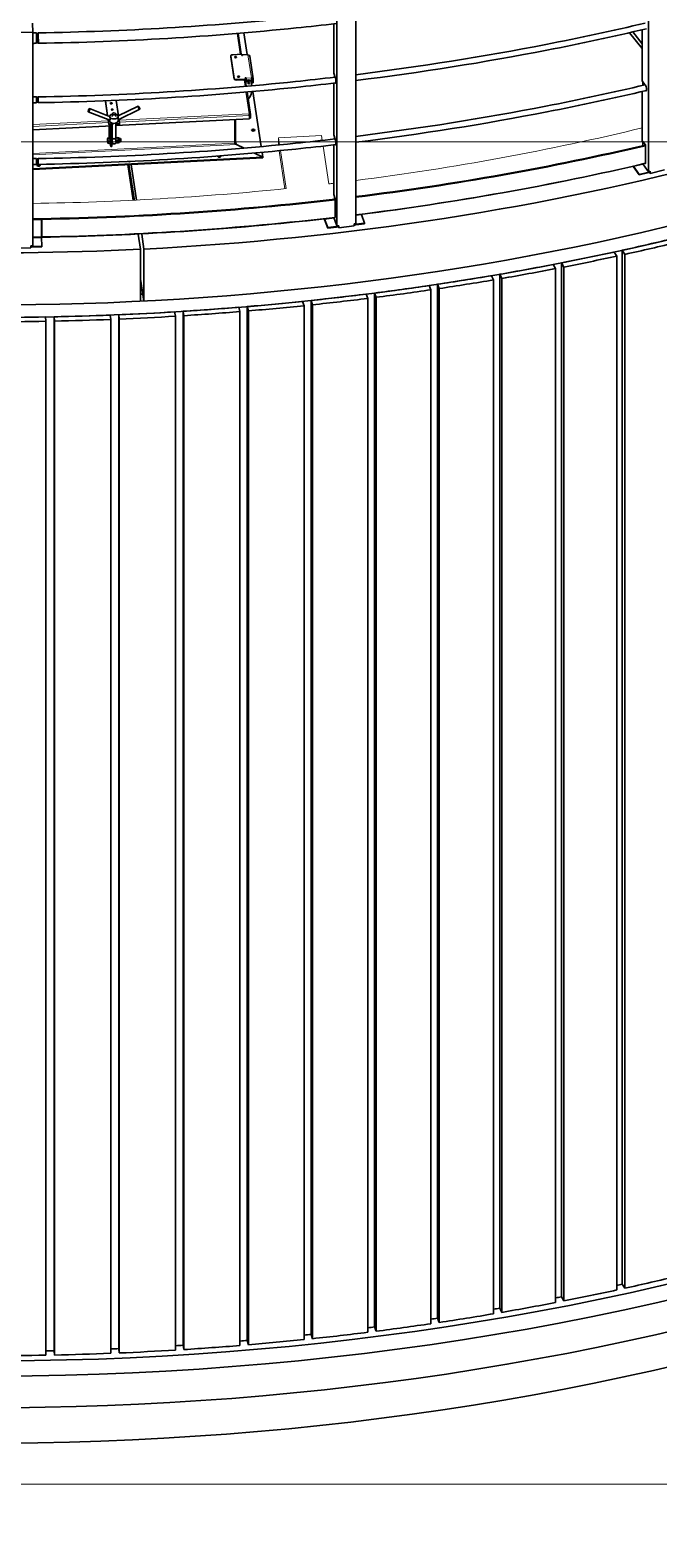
# Model space of a CAD drawing. Header units: millimetres. Extents: x 0 to 42050, y 0 to 29700.
# Drawn here: x 26612 to 27777, y 8399 to 11149 of the extents above; entities that cross this region are included whole.
import ezdxf

# ---------------------------------------------------------------- set-up
doc = ezdxf.new("R2010")
doc.units = ezdxf.units.MM
doc.header["$LTSCALE"] = 50
for name, color, linetype, lineweight in [('Detail Boundary', 7, 'Continuous', 18), ('Visible', 7, 'Continuous', 35), ('Visible Narrow', 7, 'Continuous', 18)]:
    doc.layers.add(name, color=color, linetype=linetype, lineweight=lineweight)
doc.layers.add('P_Cable Ducts (CD)', color=30, linetype='Continuous', lineweight=18, true_color=0xff7f00)

# ---------------------------------------------------------------- blocks, each defined once
blk = doc.blocks.new('2dDetail0')
at = {"layer": 'Detail Boundary', "flags": 128}
blk.add_lwpolyline([(487.387, 169.093), (587.479, 169.093), (587.479, 218.834), (487.387, 218.834), (487.387, 169.093)], dxfattribs=at)

msp = doc.modelspace()

# ---------------------------------------------------------------- linework, layer by layer
at = {"layer": 'P_Cable Ducts (CD)'}
for p, q in [((27073.22, 10948.98), (27152.92, 10953.01)), ((27073.22, 10948.98), (27075.21, 10935.84)), ((27073.22, 10935.65), (27073.22, 10948.98)), ((27152.92, 10953.01), (27154.26, 10944.15)), ((27074.24, 10924.94), (27084.9, 10854.6)), ((27076.83, 10925.19), (27087.48, 10854.87)), ((27155.87, 10933.51), (27166.46, 10863.62))]:
    msp.add_line(p, q, dxfattribs=at)
for centre, major_axis, start_param, end_param in [((26536.67, 12634.94), (3132, 0), 4.9312777, 5.1092957), ((26536.67, 12617.63), (3212, 0), 4.9289558, 5.0937953), ((26536.67, 12634.94), (3132, 0), 4.738439, 4.8891747), ((26536.67, 12634.94), (3132, 0), 4.9148526, 4.9178202), ((26536.67, 12617.63), (3212, 0), 4.7428317, 4.9072817), ((26536.67, 12634.94), (3212, 0), 4.7428073, 4.7429516)]:
    msp.add_ellipse(centre, major_axis=major_axis, ratio=0.5773503, start_param=start_param, end_param=end_param, dxfattribs=at)
at = {"layer": 'Visible'}
for p, q in [((27758.55, 10886.16), (27758.55, 11281.67)), ((27181.53, 10785.62), (27181.53, 11181.13)), ((27216.77, 10789.87), (27216.77, 11185.38)), ((26618.25, 11144.36), (26582.26, 11143.95)), ((26617.68, 11161.21), (26618.25, 11144.36)), ((26618.25, 10748.85), (26618.25, 11144.36)), ((26624.86, 11141.85), (26625.14, 11141.85)), ((26625.14, 11141.85), (26625.53, 11142.09)), ((26627.94, 11141.9), (26627.54, 11142.12)), ((26627.94, 11141.9), (26627.98, 11141.9)), ((27004.41, 11103.72), (26998.55, 11142.42)), ((27009.23, 11143.32), (27015.33, 11103)), ((27175.56, 11068.96), (27175.56, 11160.07)), ((27747.4, 11054.26), (27747.4, 11149.08)), ((26625.12, 11125.45), (26625.4, 11125.46)), ((26625.4, 11125.46), (26625.8, 11125.23)), ((26628.21, 11125.5), (26627.81, 11125.27)), ((26628.2, 11125.5), (26628.24, 11125.5)), ((26984.9, 11099.31), (26984.9, 11100.61)), ((26991.19, 11059), (26984.91, 11100.41)), ((26991.19, 11057.7), (26984.91, 11099.11)), ((26988.55, 11102.91), (27004.89, 11103.74)), ((27005.23, 11101.44), (27004.89, 11103.74)), ((27006.83, 11101.52), (27005.23, 11101.44)), ((27016.56, 11103.07), (27006.6, 11102.56)), ((27006.76, 11101.98), (27006.83, 11101.52)), ((27026.3, 11058.02), (27019.88, 11100.35)), ((27011.86, 11057.73), (26995.52, 11056.9)), ((27011.51, 11060.03), (27013.1, 11060.11)), ((27011.86, 11057.73), (27011.51, 11060.03)), ((27013.1, 11058.8), (27011.71, 11058.73)), ((27011.86, 11056.42), (27011.86, 11057.73)), ((27013.1, 11060.11), (27013.17, 11059.65)), ((27013.1, 11058.8), (27013.1, 11060.11)), ((27013.17, 11058.34), (27013.1, 11058.8)), ((27023.51, 11058.83), (27024.73, 11050.76)), ((27024.73, 11050.76), (27024.73, 11057.62)), ((27026.32, 11050.84), (27026.32, 11057.7)), ((27175.56, 11068.96), (27178.55, 11060.71)), ((27177.11, 11064.67), (27177.11, 11061.09)), ((27011.86, 11056.42), (26995.52, 11055.6)), ((27013.39, 11044.47), (27011.58, 11056.41)), ((27012.65, 11051.56), (27012.65, 11049.32)), ((27012.86, 11050.18), (27012.86, 11047.94)), ((27013.31, 11053.67), (27013.31, 11056.12)), ((27013.45, 11055.2), (27013.45, 11053.87)), ((27021.34, 10992.01), (27015.01, 11033.81)), ((27022.98, 11052.6), (27023.19, 11051.22)), ((27023.22, 11045.32), (27023.22, 11050.71)), ((27023.22, 11048.83), (27023.41, 11048.84)), ((27023.22, 11032.91), (27023.22, 11034.52)), ((27023.41, 11048.84), (27023.41, 11055.7)), ((27023.41, 11049.69), (27024.06, 11045.4)), ((27024.73, 11050.76), (27026.32, 11050.84)), ((27025.68, 11034.74), (27041.15, 10932.62)), ((27175.56, 10954.65), (27175.56, 11050.07)), ((27747.4, 11054.26), (27752.97, 11046.47)), ((27747.4, 10943.55), (27747.4, 11034.78)), ((27748.48, 11052.75), (27748.48, 11046.08)), ((26624.88, 11023.54), (26625.21, 11023.54)), ((26625.01, 11015.14), (26625.34, 11015.15)), ((26625.2, 11023.54), (26625.9, 11023.9)), ((26625.34, 11015.15), (26626.05, 11014.82)), ((26628.01, 11023.59), (26627.3, 11023.92)), ((26628.14, 11015.19), (26627.44, 11014.84)), ((26628, 11023.59), (26628.03, 11023.59)), ((26628.14, 11015.19), (26628.16, 11015.19)), ((26760.41, 10988.53), (26723.29, 11003.16)), ((26752.53, 11017.43), (26752.53, 11016.31)), ((26756.5, 10990.07), (26752.53, 11016.31)), ((26756.77, 10989.97), (26752.6, 11017.43)), ((26772.56, 11018.24), (26776.88, 10989.7)), ((26776.26, 10989.39), (26813.29, 11007.72)), ((26760.75, 10981.52), (26720.94, 10997.2)), ((26759.01, 10973.52), (26757.61, 10982.76)), ((26759.01, 10975.16), (26757.87, 10982.65)), ((26760.41, 10988.49), (26760.41, 10988.37)), ((26760.41, 10981.65), (26760.41, 10980.32)), ((26765.21, 10988.49), (26765.21, 10993.06)), ((26765.3, 10976.07), (26765.56, 10974.33)), ((26771.61, 10988.49), (26771.61, 10993.06)), ((27019.53, 10984.08), (26771.61, 10971.56)), ((26771.61, 10948.59), (26771.61, 10976.09)), ((26772.73, 10973.06), (26772.25, 10976.27)), ((26772.73, 10974.69), (26772.48, 10976.34)), ((26777.12, 10974.91), (26772.73, 10974.69)), ((26776.34, 10982.29), (26816.13, 11001.99)), ((26776.41, 10988.49), (26776.41, 10988.37)), ((26776.41, 10982.33), (26776.41, 10980.32)), ((26777.89, 10983.06), (26778.93, 10976.16)), ((26778.94, 10976.06), (26778.94, 10974.43)), ((26992.24, 10982.7), (26992.24, 10938.75)), ((26993.69, 10939.75), (26993.69, 10982.78)), ((27019.08, 10992.63), (27019.33, 10990.97)), ((27019.17, 10990.96), (27019.42, 10990.98)), ((27019.18, 10990.27), (27019.53, 10990.29)), ((27019.42, 10990.98), (27019.53, 10990.29)), ((27019.53, 10990.29), (27019.53, 10984.08)), ((27019.53, 10989.7), (27020.19, 10985.3)), ((27020.16, 10991.71), (27021.36, 10991.77)), ((27020.16, 10991.71), (27020.19, 10991.51)), ((27020.19, 10991.51), (27021.39, 10991.57)), ((27020.19, 10991.51), (27020.19, 10985.3)), ((27020.19, 10985.3), (27021.39, 10985.36)), ((27021.39, 10991.57), (27021.36, 10991.77)), ((27021.39, 10985.36), (27021.39, 10991.57)), ((26765.21, 10971.24), (26618.25, 10963.81)), ((26756.76, 10948.03), (26756.86, 10948.34)), ((26760.42, 10948.67), (26756.93, 10948.5)), ((26760.83, 10947.83), (26757.35, 10947.66)), ((26759.73, 10970.96), (26759.73, 10948.64)), ((26760.42, 10948.67), (26760.83, 10947.83)), ((26760.81, 10948.32), (26760.6, 10948.31)), ((26761.93, 10949.75), (26760.74, 10949.69)), ((26760.83, 10947.83), (26761.22, 10942.84)), ((26765.56, 10974.33), (26761.18, 10974.11)), ((26765.56, 10972.69), (26761.18, 10972.47)), ((26762.9, 10946.11), (26761.26, 10971.04)), ((26762.86, 10971.12), (26764.49, 10946.2)), ((26765.21, 10948.59), (26765.21, 10972.68)), ((26765.56, 10974.33), (26765.56, 10972.69)), ((26771.73, 10949.1), (26775.32, 10949.29)), ((26772.06, 10948.62), (26775.73, 10948.81)), ((26772.73, 10974.69), (26772.73, 10973.06)), ((26777.12, 10973.28), (26772.73, 10973.06)), ((26777.23, 10949.15), (26775.76, 10949.08)), ((26775.82, 10948.99), (26775.81, 10949.01)), ((26780.41, 10947.88), (26778.18, 10947.77)), ((26780.84, 10947.49), (26780.42, 10947.87)), ((27175.56, 10954.65), (27178.55, 10946.4)), ((27177.11, 10950.36), (27177.11, 10946.78)), ((26757.22, 10938.96), (26757.22, 10938.95)), ((26757.71, 10938.52), (26761.19, 10938.69)), ((26757.74, 10942.66), (26761.22, 10942.84)), ((26761.22, 10942.84), (26761.19, 10938.69)), ((26761.28, 10939.07), (26761.19, 10939.07)), ((26762.54, 10937.76), (26761.34, 10937.7)), ((26761.6, 10937.72), (26762.39, 10933.7)), ((26764.4, 10932.65), (26762.8, 10932.57)), ((26764.87, 10947.09), (26764.44, 10947.07)), ((26765.19, 10940.7), (26764.76, 10940.68)), ((26772.46, 10943.77), (26776.13, 10943.96)), ((26772.46, 10939.4), (26776.13, 10939.59)), ((26776.28, 10939.92), (26776.22, 10939.71)), ((26777.7, 10939.9), (26776.25, 10939.82)), ((26780.73, 10941.49), (26778.5, 10941.37)), ((26781.12, 10941.91), (26780.74, 10941.49)), ((26995.57, 10936.69), (27009.7, 10929.84)), ((27009.7, 10929.84), (26995.57, 10936.69)), ((27028.59, 10920.69), (27044.1, 10913.17)), ((27044.1, 10913.17), (27028.59, 10920.69)), ((27042.77, 10921.97), (27044.1, 10913.17)), ((27175.56, 10843.93), (27175.56, 10935.76)), ((27747.4, 10943.55), (27753.05, 10935.65)), ((27748.48, 10942.03), (27748.48, 10934.47)), ((27753.05, 10935.65), (27753.05, 10901.36)), ((27044.1, 10913.17), (26618.25, 10891.66)), ((27044.1, 10911.87), (26618.25, 10890.36)), ((26625.21, 10909.24), (26624.88, 10909.23)), ((26625.34, 10900.84), (26625.01, 10900.83)), ((26625.2, 10909.24), (26625.9, 10909.59)), ((26625.34, 10900.84), (26626.05, 10900.51)), ((26628.01, 10909.28), (26627.3, 10909.61)), ((26628.14, 10900.88), (26627.44, 10900.53)), ((26628.03, 10909.28), (26628, 10909.28)), ((26628.16, 10900.88), (26628.14, 10900.88)), ((27044.1, 10911.87), (27044.1, 10913.17)), ((27044.1, 10911.87), (27044.1, 10913.17)), ((27731.11, 10896.17), (27748.43, 10900.3)), ((27731.11, 10896.17), (27741.8, 10881.22)), ((27731.11, 10895.19), (27731.11, 10896.17)), ((27731.11, 10895.19), (27741.8, 10880.25)), ((27757.17, 10888.08), (27748.27, 10900.52)), ((27753.05, 10901.36), (27752.88, 10901.6)), ((27741.8, 10881.22), (27756.95, 10884.84)), ((27741.8, 10880.25), (27756.95, 10883.86)), ((27741.8, 10881.22), (27741.8, 10880.25)), ((27756.95, 10884.84), (27759.17, 10885.37)), ((27756.95, 10883.86), (27760.28, 10884.65)), ((27757.17, 10888.08), (27758.55, 10886.16)), ((27761.87, 10886.95), (27758.55, 10886.16)), ((27758.6, 10886.17), (27759.17, 10885.37)), ((27759.17, 10886.31), (27759.17, 10885.37)), ((27760.28, 10886.57), (27760.28, 10884.65)), ((27761.42, 10886.84), (27761.42, 10883.67)), ((27761.87, 10883.03), (27761.42, 10883.67)), ((27761.87, 10883.03), (27788.49, 10889.38)), ((27761.87, 10886.95), (27761.87, 10883.03)), ((27175.56, 10843.93), (27178.59, 10835.57)), ((27177.11, 10839.64), (27177.11, 10835.2)), ((26805.99, 10834.52), (26805.99, 10833.38)), ((27178.59, 10835.57), (27178.59, 10801.27)), ((26634.36, 10797.85), (26634.3, 10799.01)), ((26634.36, 10765.19), (26634.36, 10797.85)), ((26634.82, 10766.36), (26634.82, 10799.01)), ((26634.82, 10799.01), (26634.88, 10797.86)), ((26634.88, 10797.86), (26634.88, 10765.2)), ((27158.71, 10798.34), (27176.17, 10800.44)), ((27158.71, 10798.34), (27164.43, 10782.51)), ((27158.71, 10797.36), (27158.71, 10798.34)), ((27158.71, 10797.36), (27164.43, 10781.53)), ((27164.43, 10782.51), (27180.48, 10784.45)), ((27164.43, 10781.53), (27180.48, 10783.47)), ((27164.43, 10782.51), (27164.43, 10781.53)), ((27180.79, 10787.66), (27175.89, 10801.22)), ((27178.59, 10801.27), (27178.49, 10801.53)), ((27180.48, 10784.45), (27182.83, 10784.73)), ((27180.48, 10783.47), (27184.01, 10783.89)), ((27180.79, 10787.66), (27181.53, 10785.62)), ((27185.05, 10786.05), (27181.53, 10785.62)), ((27182.47, 10785.74), (27182.83, 10784.73)), ((27182.83, 10785.78), (27182.83, 10784.73)), ((27184.01, 10785.92), (27184.01, 10783.89)), ((27184.81, 10786.02), (27184.81, 10782.81)), ((27185.05, 10782.13), (27184.81, 10782.81)), ((27185.05, 10786.05), (27185.05, 10782.13)), ((27185.05, 10782.13), (27213.24, 10785.52)), ((27216.77, 10789.87), (27213.24, 10789.44)), ((27213.24, 10785.52), (27213.24, 10789.44)), ((27213.24, 10787.41), (27216.51, 10787.8)), ((27214.16, 10789.55), (27214.16, 10788.5)), ((27214.16, 10788.5), (27216.51, 10788.78)), ((27232.56, 10790.72), (27216.51, 10788.78)), ((27216.51, 10787.8), (27232.56, 10789.74)), ((27226.84, 10806.54), (27216.77, 10805.33)), ((27226.84, 10806.54), (27232.56, 10790.72)), ((27232.56, 10790.72), (27232.56, 10789.74)), ((26634.44, 10764.11), (26618.25, 10763.92)), ((26634.44, 10764.11), (26634.98, 10747.94)), ((26634.88, 10765.2), (26634.82, 10766.36)), ((26585.86, 10744.56), (26614.65, 10744.89)), ((26618.25, 10748.85), (26614.65, 10748.8)), ((26614.65, 10744.89), (26614.65, 10748.8)), ((26614.92, 10748.81), (26614.99, 10746.74)), ((26614.99, 10748.81), (26614.99, 10746.74)), ((26614.99, 10746.74), (26618.59, 10746.78)), ((26616.19, 10748.82), (26616.19, 10747.73)), ((26616.19, 10747.73), (26618.59, 10747.76)), ((26634.98, 10747.94), (26618.59, 10747.76)), ((26618.59, 10746.78), (26634.98, 10746.96)), ((26634.98, 10747.94), (26634.98, 10746.96))]:
    msp.add_line(p, q, dxfattribs=at)
at = {"layer": 'Visible', "color": 9, "true_color": 0xc0c0c0}
for p, q in [((27747.4, 11114.22), (27723.66, 11143.61)), ((27729.62, 11144.97), (27747.4, 11122.96)), ((26803.85, 10833.27), (26793.86, 10899.23)), ((26796.05, 10904.6), (26796.05, 10904.97)), ((26805.9, 10836), (26796.3, 10899.35)), ((26800.23, 10899.55), (26810.23, 10833.59)), ((26806.05, 10833.38), (26805.9, 10836)), ((26817.61, 10742.47), (26813.43, 10770.08)), ((26819.8, 10770.4), (26823.99, 10742.8)), ((26817.61, 10646.13), (26817.61, 10742.47)), ((26823.99, 10742.8), (26823.99, 10646.45)), ((27700.09, 10729.73), (27695.14, 10737.29)), ((27700.09, 8814.23), (27700.09, 10729.73)), ((27710.11, 10740.55), (27715.06, 10732.99)), ((27710.11, 8825.05), (27710.11, 10740.55)), ((27715.06, 10732.99), (27715.06, 8817.49)), ((27586.65, 10706.52), (27582.18, 10714.18)), ((27586.65, 8791.02), (27586.65, 10706.52)), ((27597.34, 8801.63), (27597.34, 10717.13)), ((27597.34, 10717.13), (27601.81, 10709.47)), ((27601.81, 10709.47), (27601.81, 8793.97)), ((26823.74, 10646.44), (26817.61, 10686.89)), ((27355.76, 10667.31), (27352.26, 10675.14)), ((27367.76, 8761.94), (27367.76, 10677.44)), ((27367.76, 10677.44), (27371.25, 10669.61)), ((27471.82, 10685.7), (27467.84, 10693.45)), ((27471.82, 8770.2), (27471.82, 10685.7)), ((27483.17, 10696.08), (27487.16, 10688.33)), ((27483.17, 8780.58), (27483.17, 10696.08)), ((27487.16, 10688.33), (27487.16, 8772.83)), ((26817.61, 10659.1), (26821.78, 10659.39)), ((27120.55, 10637.88), (27118.05, 10645.83)), ((27133.79, 8731.98), (27133.79, 10647.48)), ((27133.79, 10647.48), (27136.29, 10639.53)), ((27238.62, 10651.36), (27235.62, 10659.26)), ((27238.62, 8735.86), (27238.62, 10651.36)), ((27251.25, 10661.23), (27254.25, 10653.34)), ((27251.25, 8745.73), (27251.25, 10661.23)), ((27254.25, 10653.34), (27254.25, 8737.84)), ((27355.76, 8751.81), (27355.76, 10667.31)), ((27371.25, 10669.61), (27371.25, 8754.11)), ((26657.66, 8701.81), (26657.66, 10617.31)), ((26657.66, 10617.31), (26658.14, 10609.23)), ((26762.35, 10612.39), (26761.37, 10620.45)), ((26777.33, 10621.1), (26778.31, 10613.04)), ((26777.33, 8705.6), (26777.33, 10621.1)), ((26882.26, 10618.38), (26880.77, 10626.42)), ((26882.26, 8702.88), (26882.26, 10618.38)), ((26896.68, 8711.9), (26896.68, 10627.4)), ((26896.68, 10627.4), (26898.17, 10619.37)), ((26898.17, 10619.37), (26898.17, 8703.86)), ((27001.71, 10626.88), (26999.71, 10634.88)), ((27001.71, 8711.38), (27001.71, 10626.88)), ((27015.55, 10636.2), (27017.55, 10628.2)), ((27015.55, 8720.7), (27015.55, 10636.2)), ((27017.55, 10628.2), (27017.55, 8712.7)), ((27120.55, 8722.38), (27120.55, 10637.88)), ((27136.29, 10639.53), (27136.29, 8724.03)), ((26642.15, 10608.92), (26641.67, 10617)), ((26642.15, 8693.42), (26642.15, 10608.92)), ((26658.14, 10609.23), (26658.14, 8693.73)), ((26762.35, 8696.89), (26762.35, 10612.39)), ((26778.31, 10613.04), (26778.31, 8697.54)), ((27715.06, 8817.49), (27710.11, 8825.05)), ((27487.16, 8772.83), (27483.17, 8780.58)), ((27601.81, 8793.97), (27597.34, 8801.63)), ((27371.25, 8754.11), (27367.76, 8761.94)), ((27017.55, 8712.7), (27015.55, 8720.7)), ((27136.29, 8724.03), (27133.79, 8731.98)), ((27254.25, 8737.84), (27251.25, 8745.73)), ((26658.14, 8693.73), (26657.66, 8701.81)), ((26778.31, 8697.54), (26777.33, 8705.6)), ((26898.17, 8703.86), (26896.68, 8711.9))]:
    msp.add_line(p, q, dxfattribs=at)
at = {"layer": 'Visible'}
for start, end in [(120, 125.07296), (240.71033, 305.07296)]:
    msp.add_arc((26768.41, 10944.07), 6.4, start, end, dxfattribs=at)
at = {"layer": 'Visible', "color": 9, "true_color": 0xc0c0c0}
for centre, major_axis, start_param, end_param in [((26536.67, 12521.29), (-3300, 0), 6.0962024, 9.6168762), ((26536.67, 12521.29), (3260, 0), 4.532673, 6.2831853), ((26536.67, 10599.25), (-3368, 0), 6.1038739, 8.4936382), ((26536.67, 12617.63), (3260, 0), 4.800637, 5.1477397), ((26536.67, 10605.79), (-3330.76, 0), 6.1828271, 8.4923155), ((26536.67, 12617.63), (3260, 0), 4.5326779, 4.7986738), ((26536.67, 12521.29), (3300, 0), 5.0759321, 5.1074026), ((26536.67, 12521.29), (-3314, 0), 1.9343292, 1.9658202), ((26536.67, 12521.29), (3300, 0), 5.0396132, 5.0710837), ((26536.67, 12521.29), (-3314, 0), 1.8980103, 1.9295012), ((26536.67, 12521.29), (3300, 0), 5.0032942, 5.0347647), ((26536.67, 12521.29), (-3314, 0), 1.8616913, 1.8931823), ((26536.67, 12521.29), (3300, 0), 4.9306562, 4.9621267), ((26536.67, 12521.29), (3300, 0), 4.9669752, 4.9984457), ((26536.67, 12521.29), (-3314, 0), 1.8253723, 1.8568633), ((26536.67, 12521.29), (3300, 0), 4.8580182, 4.8894887), ((26536.67, 12521.29), (3300, 0), 4.8943372, 4.9258077), ((26536.67, 12521.29), (-3314, 0), 1.7527343, 1.7842253), ((26536.67, 12521.29), (-3314, 0), 1.7890533, 1.8205443), ((26536.67, 12521.29), (3300, 0), 4.7490612, 4.7805317), ((26536.67, 12521.29), (3300, 0), 4.7853802, 4.8168507), ((26536.67, 12521.29), (-3314, 0), 1.6437773, 1.6752683), ((26536.67, 12521.29), (3300, 0), 4.8216992, 4.8531697), ((26536.67, 12521.29), (-3314, 0), 1.6800963, 1.7115873), ((26536.67, 12521.29), (-3314, 0), 1.7164153, 1.7479063), ((26536.67, 12521.29), (-3314, 0), 1.5711393, 1.6026303), ((26536.67, 12521.29), (3300, 0), 4.7127422, 4.7442127), ((26536.67, 12521.29), (-3314, 0), 1.6074583, 1.6389493), ((26536.67, 10540.47), (-3368, 0), 0, 2.227278), ((26536.67, 10540.47), (-3368, 0), 0, 2.227278), ((26536.67, 10475.15), (-3368, 0), 0, 2.2459951), ((26536.67, 10605.79), (3314, 0), 5.0759219, 5.1074129), ((26536.67, 10605.79), (3314, 0), 5.0396029, 5.0710939), ((26536.67, 10605.79), (3300, 0), 5.072685, 5.0759321), ((26536.67, 10605.79), (3300, 0), 4.999704, 5.0032942), ((26536.67, 10605.79), (3314, 0), 5.0032839, 5.0347749), ((26536.67, 10605.79), (3300, 0), 5.0361924, 5.0396132), ((26536.67, 10605.79), (3314, 0), 4.9306459, 4.9621369), ((26536.67, 10605.79), (3300, 0), 4.9632192, 4.9669752), ((26536.67, 10605.79), (3314, 0), 4.9669649, 4.9984559), ((26536.67, 10605.79), (3300, 0), 4.8537813, 4.8580182), ((26536.67, 10605.79), (3314, 0), 4.858008, 4.8894989), ((26536.67, 10605.79), (3300, 0), 4.8902583, 4.8943372), ((26536.67, 10605.79), (3314, 0), 4.894327, 4.9258179), ((26536.67, 10605.79), (3300, 0), 4.9267375, 4.9306562), ((26536.67, 10605.79), (3314, 0), 4.712732, 4.744223), ((26536.67, 10605.79), (3300, 0), 4.7443581, 4.7490612), ((26536.67, 10605.79), (3314, 0), 4.749051, 4.780542), ((26536.67, 10605.79), (3300, 0), 4.7808316, 4.7853802), ((26536.67, 10605.79), (3314, 0), 4.78537, 4.816861), ((26536.67, 10605.79), (3300, 0), 4.8173058, 4.8216992), ((26536.67, 10605.79), (3314, 0), 4.821689, 4.85318)]:
    msp.add_ellipse(centre, major_axis=major_axis, ratio=0.5773503, start_param=start_param, end_param=end_param, dxfattribs=at)
at = {"layer": 'Visible'}
for centre, major_axis, ratio, start_param, end_param in [((26624.87, 11133.65), (0.15, -9.66), 0.0222963, 0, 3.1415927), ((26625.27, 11133.65), (-0.13, 8.2), 0.0227512, 3.1415927, 6.2831853), ((26628.07, 11133.7), (0.16, -9.66), 0.0231049, 5.7393792, 9.9681023), ((26628.07, 11133.7), (-0.14, 8.36), 0.0231049, 2.9582895, 6.4650102), ((26628.07, 11133.7), (-0.13, 8.2), 0.0227512, 3.1547953, 6.2699827), ((26988.9, 11100.61), (-4, 0), 0.5773503, 4.7996554, 6.3704518), ((26988.9, 11099.31), (-4, 0), 0.5773503, 0, 0.0872665), ((26993.88, 11096.89), (1.8, 0), 0.5773503, 0.6796738, 2.4619188), ((26993.88, 11096.89), (-1.8, 0), 0.5773503, 3.8212665, 5.6035115), ((27006.76, 11099.37), (-0.16, 3.2), 0.0711624, 5.6659072, 7.1187587), ((27016.72, 11099.87), (-0.16, 3.2), 0.0711624, 5.6659072, 6.2831853), ((27016.72, 11099.87), (3.16, 0.48), 0.8133896, 0, 1.448158), ((26995.17, 11059.2), (-4, 0), 0.5773503, 0.0872665, 1.6580628), ((26995.17, 11057.9), (-4, 0), 0.5773503, 0.0872665, 1.6580628), ((26999.35, 11060.77), (1.8, 0), 0.5773503, 0.6796738, 2.4619188), ((26999.35, 11060.77), (-1.8, 0), 0.5773503, 3.8212665, 5.6035115), ((27013.17, 11057.04), (0.16, -3.2), 0.0711624, 0.9535182, 2.5243145), ((27013.17, 11057.04), (-0.08, 1.6), 0.0711624, 4.0951109, 5.6659072), ((27023.13, 11057.54), (3.16, 0.48), 0.8133896, 6.160547, 7.7313434), ((27023.13, 11057.54), (-0.16, 3.2), 0.0711624, 4.0951109, 5.6659072), ((27023.13, 11057.54), (1.58, 0.24), 0.8133896, 6.160547, 7.6419634), ((27178.55, 11055.81), (0.72, -5.96), 0.166711, 5.8130965, 8.7992264), ((27017.84, 11051.82), (5.14, 0.78), 0.8133896, 0, 3.0189544), ((27018.04, 11050.44), (5.14, 0.78), 0.8133896, 6.160547, 9.3021397), ((27017.84, 11051.82), (-1.78, -0.27), 0.8133896, 0.4969949, 2.6445977), ((27017.84, 11051.82), (1.78, 0.27), 0.8133896, 3.6385876, 5.7861904), ((27017.7, 11052.74), (1.78, 0.27), 0.8133896, 4.060013, 5.364765), ((27003.3, 11031.9), (19.77, 3), 0.8133896, 5.3471152, 6.160547), ((27752.97, 11041.57), (1.39, -5.84), 0.3116689, 5.8121208, 8.7717236), ((27754.08, 11041.84), (1.39, -5.84), 0.3116689, 5.8136378, 5.9733815), ((26624.87, 11019.34), (0.08, -5.38), 0.0222963, 0, 3.1415927), ((26625.27, 11019.35), (-0.07, 4.2), 0.0227512, 3.1415927, 6.2831853), ((26628.07, 11019.39), (0.09, -5.38), 0.0231049, 5.6191484, 10.088498), ((26628.07, 11019.39), (-0.07, 4.32), 0.0231049, 2.9160083, 6.5077492), ((26628.07, 11019.39), (-0.07, 4.2), 0.0227512, 3.1526058, 6.2721722), ((26763.36, 11011.07), (1.8, 0), 0.5773503, 0.9037852, 2.2378075), ((26763.36, 11011.07), (-1.8, 0), 0.5773503, 4.0453778, 5.3794001), ((26761, 10975.26), (-2, 0), 0.5773503, 0.0872665, 1.6580628), ((26768.41, 10988.49), (8, 0), 0.5773503, 1.9823132, 7.4424648), ((26768.41, 10980.32), (8, 0), 0.5773503, 3.1415927, 6.2831853), ((26765.1, 10999.56), (1.8, 0), 0.5773503, 0.9037852, 2.2378075), ((26765.1, 10999.56), (-1.8, 0), 0.5773503, 4.0453778, 5.3794001), ((26776.94, 10976.06), (2, 0), 0.5773503, 4.7996554, 6.3704518), ((27018.97, 10991.65), (2.37, 0.36), 0.8133896, 6.160547, 7.7313434), ((27018.97, 10991.65), (0.12, -2.4), 0.0711624, 0.9535182, 2.5243145), ((27018.97, 10991.65), (1.19, 0.18), 0.8133896, 6.160547, 7.6419634), ((26761, 10973.62), (-2, 0), 0.5773503, 0.0872665, 1.6580628), ((26761.04, 10943.7), (0.3, -5.99), 0.0711624, 5.6987036, 10.0833942), ((26761.04, 10943.7), (0.23, -4.62), 0.0711624, 0, 3.1415927), ((26762.24, 10943.76), (0.3, -5.99), 0.0711624, 0, 3.1415927), ((26765.03, 10943.9), (-0.27, 5.42), 0.0711624, 2.2020644, 7.2227136), ((26768.41, 10948.59), (3.2, 0), 0.5773503, 3.1415927, 6.2831853), ((26771.8, 10944.24), (0.27, -5.42), 0.0711624, 0.044751, 2.9312931), ((26775.99, 10944.45), (-0.23, 4.63), 0.0711624, 5.1423084, 6.085894), ((26776.94, 10974.43), (2, 0), 0.5773503, 4.7996554, 6.2831853), ((26780.57, 10944.68), (0.16, -3.2), 0.0711624, 0, 3.1415927), ((26780.97, 10944.7), (0.14, -2.8), 0.0711624, 0.0714039, 3.0701888), ((27026.47, 10961.98), (3.2, 0), 0.5773503, 0.3613671, 2.7802255), ((26762.24, 10943.76), (0.57, -11.19), 0.0711624, 5.8261419, 8.0628829), ((26763.83, 10943.84), (0.57, -11.19), 0.0711624, 0, 1.7796976), ((26765.03, 10943.9), (-0.16, 3.2), 0.0711624, 3.1415927, 6.2831853), ((26775.99, 10944.45), (-0.23, 4.63), 0.0711624, 4.0951109, 5.1423084), ((26775.99, 10944.45), (0.23, -4.63), 0.0711624, 0.1972913, 0.9535182), ((27178.55, 10941.5), (0.72, -5.96), 0.166711, 5.8130965, 8.7992264), ((26536.67, 12661.72), (3227.8, 0), 0.5773503, 4.9246802, 5.0987762), ((26536.67, 12661.72), (3229.8, 0), 0.5773503, 4.9245467, 5.0985243), ((26624.87, 10905.03), (0.08, -5.38), 0.0222963, 0, 3.1415927), ((26625.27, 10905.04), (0.07, -4.2), 0.0227512, 0, 3.1415927), ((26628.81, 10897.99), (3.2, 0), 0.5773503, 1.784137, 7.5080686), ((26628.81, 10896.69), (3.2, 0), 0.5773503, 0.3613671, 2.7802255), ((26628.07, 10905.08), (0.09, -5.38), 0.0231049, 5.6191484, 10.088498), ((26628.07, 10905.08), (-0.07, 4.32), 0.0231049, 2.9160083, 6.5077492), ((26628.07, 10905.08), (0.07, -4.2), 0.0227512, 0.0110131, 3.1305795), ((26796.17, 10906.45), (-3.2, 0), 0.5773503, 0.99536, 2.3070599), ((26963.53, 10914.9), (3.2, 0), 0.5773503, 3.0597858, 6.6297657), ((26963.53, 10913.59), (-3.2, 0), 0.5773503, 5.2646735, 5.9218182), ((26963.53, 10913.59), (3.2, 0), 0.5773503, 0.3613671, 1.2831007), ((26536.67, 12629.06), (3229.8, 0), 0.5773503, 4.9245467, 5.0985243), ((26536.67, 12661.72), (3227.8, 0), 0.5773503, 4.7428019, 4.9125949), ((26536.67, 12661.72), (3229.8, 0), 0.5773503, 4.7428019, 4.9124693), ((26536.67, 12661.72), (3227.8, 0), 0.5773503, 4.7376656, 4.7426396), ((26536.67, 12661.72), (3229.8, 0), 0.5773503, 4.73765, 4.7426396), ((26536.67, 12629.06), (3229.8, 0), 0.5773503, 4.7428019, 4.9124693), ((26536.67, 12629.06), (3229.8, 0), 0.5773503, 4.73765, 4.7426396)]:
    msp.add_ellipse(centre, major_axis=major_axis, ratio=ratio, start_param=start_param, end_param=end_param, dxfattribs=at)
for centre, major_axis, ratio in [((26993.88, 11098.2), (-1.8, 0), 0.5773503), ((26999.35, 11062.08), (-1.8, 0), 0.5773503), ((27018.04, 11050.44), (1.78, 0.27), 0.8133896), ((26722.12, 11000.18), (-1.17, -2.98), 0.3377699), ((26763.36, 11012.7), (-1.8, 0), 0.5773503), ((26814.71, 11004.86), (1.42, -2.87), 0.2126557), ((26765.1, 11001.2), (-1.8, 0), 0.5773503), ((26768.41, 10993.06), (3.2, 0), 0.5773503), ((26757.06, 10943.49), (0.23, -4.62), 0.0711624), ((27026.47, 10963.28), (3.2, 0), 0.5773503)]:
    msp.add_ellipse(centre, major_axis=major_axis, ratio=ratio, dxfattribs=at)
for points, knots in [([(27178.11, 11179.82), (27153.5, 11176.94), (27128.83, 11174.22), (26946.89, 11155.44), (26787.57, 11145.97), (26627.91, 11143.36)], [4.91193577, 4.91193577, 4.91193577, 4.91193577, 4.9352992, 4.9352992, 5.08390601, 5.08390601, 5.08390601, 5.08390601]), ([(26625.53, 11142.09), (26625.63, 11142.15), (26625.75, 11142.21), (26626.01, 11142.3), (26626.15, 11142.34), (26626.45, 11142.38), (26626.61, 11142.38), (26626.92, 11142.35), (26627.06, 11142.32), (26627.32, 11142.23), (26627.44, 11142.18), (26627.54, 11142.12)], [4.083523531, 4.083523531, 4.083523531, 4.083523531, 4.088804593, 4.088804593, 4.094085654, 4.094085654, 4.099366715, 4.099366715, 4.104647776, 4.104647776, 4.109928837, 4.109928837, 4.109928837, 4.109928837]), ([(27180.35, 11160.63), (27155.65, 11157.74), (27130.9, 11155.01), (26948.32, 11136.16), (26788.44, 11126.66), (26628.23, 11124.04)], [4.911939, 4.911939, 4.911939, 4.911939, 4.9352992, 4.9352992, 5.08390601, 5.08390601, 5.08390601, 5.08390601]), ([(27752.57, 11161.35), (27691.96, 11147.11), (27630.59, 11133.94), (27453.27, 11099.38), (27335.75, 11080.68), (27216.77, 11065.87)], [4.72584646, 4.72584646, 4.72584646, 4.72584646, 4.78669239, 4.78669239, 4.89985256, 4.89985256, 4.89985256, 4.89985256]), ([(27755.04, 11150.87), (27694.28, 11136.6), (27632.78, 11123.4), (27454.65, 11088.69), (27336.44, 11069.9), (27216.77, 11055.03)], [4.7258443, 4.7258443, 4.7258443, 4.7258443, 4.78669239, 4.78669239, 4.90027307, 4.90027307, 4.90027307, 4.90027307]), ([(26627.81, 11125.27), (26627.71, 11125.21), (26627.6, 11125.15), (26627.34, 11125.05), (26627.19, 11125.02), (26626.89, 11124.98), (26626.73, 11124.97), (26626.43, 11125), (26626.28, 11125.04), (26626.02, 11125.12), (26625.9, 11125.18), (26625.8, 11125.23)], [0.941930878, 0.941930878, 0.941930878, 0.941930878, 0.947211939, 0.947211939, 0.952493, 0.952493, 0.957774061, 0.957774061, 0.963055122, 0.963055122, 0.968336183, 0.968336183, 0.968336183, 0.968336183]), ([(27178.36, 11061.23), (27153.81, 11058.36), (27129.21, 11055.65), (26947.21, 11036.86), (26787.77, 11027.38), (26627.98, 11024.77)], [4.91201476, 4.91201476, 4.91201476, 4.91201476, 4.9352992, 4.9352992, 5.08390601, 5.08390601, 5.08390601, 5.08390601]), ([(27179.63, 11050.55), (27155.03, 11047.66), (27130.37, 11044.95), (26948, 11026.12), (26788.25, 11016.63), (26628.16, 11014.01)], [4.91200641, 4.91200641, 4.91200641, 4.91200641, 4.9352992, 4.9352992, 5.08390601, 5.08390601, 5.08390601, 5.08390601]), ([(27752.57, 11047.04), (27691.96, 11032.8), (27630.59, 11019.63), (27453.27, 10985.07), (27335.75, 10966.37), (27216.77, 10951.56)], [4.72584646, 4.72584646, 4.72584646, 4.72584646, 4.78669239, 4.78669239, 4.89985256, 4.89985256, 4.89985256, 4.89985256]), ([(27755.04, 11036.56), (27694.28, 11022.29), (27632.78, 11009.09), (27454.65, 10974.38), (27336.44, 10955.59), (27216.77, 10940.72)], [4.7258443, 4.7258443, 4.7258443, 4.7258443, 4.78669239, 4.78669239, 4.90027307, 4.90027307, 4.90027307, 4.90027307]), ([(26625.9, 11023.9), (26625.98, 11023.93), (26626.06, 11023.97), (26626.24, 11024.02), (26626.34, 11024.05), (26626.54, 11024.07), (26626.65, 11024.07), (26626.85, 11024.05), (26626.95, 11024.04), (26627.14, 11023.99), (26627.22, 11023.95), (26627.3, 11023.92)], [4.085713062, 4.085713062, 4.085713062, 4.085713062, 4.090118311, 4.090118311, 4.09452356, 4.09452356, 4.098928808, 4.098928808, 4.103334057, 4.103334057, 4.107739306, 4.107739306, 4.107739306, 4.107739306]), ([(26627.44, 11014.84), (26627.37, 11014.8), (26627.28, 11014.77), (26627.1, 11014.71), (26627, 11014.69), (26626.8, 11014.67), (26626.7, 11014.67), (26626.49, 11014.68), (26626.39, 11014.7), (26626.21, 11014.75), (26626.12, 11014.78), (26626.05, 11014.82)], [0.944120409, 0.944120409, 0.944120409, 0.944120409, 0.948525658, 0.948525658, 0.952930906, 0.952930906, 0.957336155, 0.957336155, 0.961741403, 0.961741403, 0.966146652, 0.966146652, 0.966146652, 0.966146652]), ([(26760.41, 10988.37), (26760.41, 10988.37), (26760.41, 10988.36), (26760.42, 10988.28), (26760.43, 10988.18), (26760.46, 10987.93), (26760.49, 10987.78), (26760.56, 10987.43), (26760.61, 10987.24), (26760.75, 10986.63), (26760.87, 10986.18), (26761.08, 10985.29), (26761.19, 10984.79), (26761.34, 10983.83), (26761.39, 10983.37), (26761.39, 10982.63), (26761.35, 10982.29), (26761.19, 10981.78), (26761.08, 10981.62), (26760.89, 10981.5), (26760.82, 10981.5), (26760.75, 10981.52)], [1.192566, 1.192566, 1.192566, 1.192566, 1.2040053, 1.2040053, 1.3676178, 1.3676178, 1.5312304, 1.5312304, 1.6948429, 1.6948429, 2.0220679, 2.0220679, 2.3786518, 2.3786518, 2.7352357, 2.7352357, 3.0571869, 3.0571869, 3.3791381, 3.3791381, 3.576635, 3.576635, 3.576635, 3.576635]), ([(26776, 10983.72), (26776, 10984.1), (26776.03, 10984.57), (26776.13, 10985.54), (26776.2, 10986.05), (26776.31, 10986.96), (26776.36, 10987.42), (26776.41, 10988.03), (26776.41, 10988.21), (26776.41, 10988.37)], [0, 0, 0, 0, 0.3565839, 0.3565839, 0.7131678, 0.7131678, 1.0403928, 1.0403928, 1.192566, 1.192566, 1.192566, 1.192566]), ([(26776.34, 10982.29), (26776.32, 10982.28), (26776.29, 10982.29), (26776.2, 10982.38), (26776.12, 10982.54), (26776.02, 10983.03), (26776, 10983.37), (26776, 10983.72)], [4.42919421, 4.42919421, 4.42919421, 4.42919421, 4.58087166, 4.58087166, 4.90282284, 4.90282284, 5.22477402, 5.22477402, 5.22477402, 5.22477402]), ([(26777.7, 10939.9), (26777.78, 10939.9), (26777.86, 10939.92), (26778.01, 10939.98), (26778.07, 10940.02), (26778.18, 10940.11), (26778.22, 10940.15), (26778.29, 10940.25), (26778.32, 10940.29), (26778.37, 10940.4), (26778.39, 10940.44), (26778.44, 10940.63), (26778.45, 10940.74), (26778.5, 10941.17), (26778.52, 10941.56), (26778.52, 10942.38), (26778.52, 10942.77), (26778.5, 10943.59), (26778.48, 10944.02), (26778.44, 10944.88), (26778.42, 10945.31), (26778.36, 10946.13), (26778.32, 10946.52), (26778.25, 10947.23), (26778.21, 10947.55), (26778.13, 10948.1), (26778.09, 10948.32), (26778.01, 10948.59), (26777.98, 10948.66), (26777.9, 10948.8), (26777.88, 10948.84), (26777.8, 10948.93), (26777.74, 10948.99), (26777.57, 10949.09), (26777.48, 10949.13), (26777.33, 10949.15), (26777.28, 10949.15), (26777.23, 10949.15)], [5.3296671, 5.3296671, 5.3296671, 5.3296671, 5.3540076, 5.3540076, 5.3807517, 5.3807517, 5.4139495, 5.4139495, 5.4575536, 5.4575536, 5.5287029, 5.5287029, 5.7458613, 5.7458613, 6.2103232, 6.2103232, 6.5430853, 6.5430853, 6.8687399, 6.8687399, 7.1928953, 7.1928953, 7.5180057, 7.5180057, 7.8482383, 7.8482383, 8.2043303, 8.2043303, 8.337795, 8.337795, 8.3761785, 8.3761785, 8.4244899, 8.4244899, 8.4565234, 8.4565234, 8.4712597, 8.4712597, 8.4712597, 8.4712597]), ([(27178.36, 10946.92), (27153.81, 10944.05), (27129.21, 10941.34), (26947.21, 10922.55), (26787.77, 10913.07), (26627.98, 10910.46)], [4.91201476, 4.91201476, 4.91201476, 4.91201476, 4.9352992, 4.9352992, 5.08390601, 5.08390601, 5.08390601, 5.08390601]), ([(27179.63, 10936.24), (27155.03, 10933.36), (27130.37, 10930.64), (26948, 10911.81), (26788.25, 10902.32), (26628.16, 10899.7)], [4.91200641, 4.91200641, 4.91200641, 4.91200641, 4.9352992, 4.9352992, 5.08390601, 5.08390601, 5.08390601, 5.08390601]), ([(26992.24, 10938.88), (26992.33, 10938.6), (26992.46, 10938.34), (26992.64, 10938.03), (26992.67, 10937.98), (26992.71, 10937.92)], [0.13234113, 0.13234113, 0.13234113, 0.13234113, 0.27672696, 0.27672696, 0.30863772, 0.30863772, 0.30863772, 0.30863772]), ([(26995.57, 10936.69), (26995.31, 10936.78), (26995.01, 10936.88), (26994.46, 10937.07), (26994.23, 10937.15), (26993.58, 10937.4), (26993.18, 10937.58), (26992.8, 10937.85), (26992.73, 10937.9), (26992.41, 10938.19), (26992.24, 10938.47), (26992.24, 10938.75)], [-1, -1, -1, -1, -0.7795377, -0.7795377, -0.6226663, -0.6226663, -0.3366342, -0.3366342, -0.276727, -0.276727, 0, 0, 0, 0]), ([(26992.36, 10938.44), (26992.4, 10938.36), (26992.43, 10938.3), (26992.5, 10938.16), (26992.54, 10938.1), (26992.61, 10938.02), (26992.64, 10937.98), (26992.67, 10937.96)], [0, 0, 0, 0, 0.1084499, 0.1084499, 0.2743808, 0.2743808, 0.41045004, 0.41045004, 0.41045004, 0.41045004]), ([(26995.57, 10936.69), (26995.37, 10936.82), (26995.18, 10937), (26994.88, 10937.36), (26994.76, 10937.52), (26994.44, 10937.99), (26994.24, 10938.31), (26994.03, 10938.7), (26994, 10938.77), (26993.81, 10939.15), (26993.69, 10939.47), (26993.69, 10939.75)], [-1, -1, -1, -1, -0.7795377, -0.7795377, -0.6226663, -0.6226663, -0.3366342, -0.3366342, -0.276727, -0.276727, 0, 0, 0, 0]), ([(26627.3, 10909.61), (26627.22, 10909.64), (26627.14, 10909.68), (26626.95, 10909.73), (26626.85, 10909.74), (26626.65, 10909.76), (26626.54, 10909.76), (26626.34, 10909.74), (26626.24, 10909.71), (26626.06, 10909.66), (26625.98, 10909.62), (26625.9, 10909.59)], [3.746242328, 3.746242328, 3.746242328, 3.746242328, 3.750647577, 3.750647577, 3.755052826, 3.755052826, 3.759458074, 3.759458074, 3.763863323, 3.763863323, 3.768268571, 3.768268571, 3.768268571, 3.768268571]), ([(26626.05, 10900.51), (26626.12, 10900.47), (26626.21, 10900.44), (26626.39, 10900.39), (26626.49, 10900.37), (26626.7, 10900.36), (26626.8, 10900.36), (26627, 10900.38), (26627.1, 10900.4), (26627.28, 10900.46), (26627.37, 10900.49), (26627.44, 10900.53)], [0.604649675, 0.604649675, 0.604649675, 0.604649675, 0.609054923, 0.609054923, 0.613460172, 0.613460172, 0.617865421, 0.617865421, 0.622270669, 0.622270669, 0.626675918, 0.626675918, 0.626675918, 0.626675918])]:
    msp.add_open_spline(points, degree=3, knots=knots, dxfattribs=at)
for points in [[(26624.72, 11143.31), (26622.56, 11143.27), (26620.41, 11143.24), (26618.25, 11143.21)], [(26625.03, 11123.99), (26622.77, 11123.95), (26620.51, 11123.92), (26618.25, 11123.89)], [(26624.79, 11024.72), (26622.61, 11024.68), (26620.43, 11024.65), (26618.25, 11024.62)], [(26624.96, 11013.96), (26622.72, 11013.92), (26620.49, 11013.89), (26618.25, 11013.86)], [(26992.24, 10938.78), (26992.27, 10938.66), (26992.32, 10938.55), (26992.36, 10938.44)], [(26624.79, 10910.41), (26622.61, 10910.37), (26620.43, 10910.34), (26618.25, 10910.31)], [(26624.96, 10899.65), (26622.72, 10899.61), (26620.49, 10899.58), (26618.25, 10899.55)]]:
    msp.add_open_spline(points, degree=3, dxfattribs=at)
for points, weights in [([(26757.35, 10947.66), (26756.66, 10948.05), (26756.93, 10948.5)], [1, 1.15470053838, 1]), ([(26757.74, 10942.66), (26757.06, 10945.14), (26757.35, 10947.66)], [1, 1.15470053838, 1]), ([(26772.06, 10948.62), (26771.9, 10948.67), (26771.79, 10948.72)], [1, 1.01635062732, 1.01861383136]), ([(26771.97, 10947.28), (26771.98, 10947.91), (26772.06, 10948.62)], [1.0189041149, 1.02015692889, 1]), ([(26775.32, 10949.29), (26775.69, 10949.17), (26775.78, 10949.06)], [1, 1.0379548493, 1]), ([(26775.78, 10949.06), (26775.88, 10948.95), (26775.73, 10948.81)], [1, 1.0379548493, 1]), ([(26775.73, 10948.81), (26776.09, 10947.52), (26776.19, 10946.39)], [1, 1.0379548493, 1]), ([(26757.22, 10938.95), (26757.31, 10938.74), (26757.71, 10938.52)], [1.07701434787, 1.08244768075, 1]), ([(26757.71, 10938.52), (26757.24, 10940.57), (26757.74, 10942.66)], [1, 1.15470053838, 1]), ([(26772.46, 10943.77), (26772.25, 10944.51), (26772.13, 10945.18)], [1, 1.02157092875, 1.01862298965]), ([(26772.23, 10939.49), (26772.32, 10939.45), (26772.46, 10939.4)], [1.0177780221, 1.01420651577, 1]), ([(26772.25, 10942.5), (26772.32, 10943.1), (26772.46, 10943.77)], [1.01870587912, 1.02124749841, 1]), ([(26772.46, 10939.4), (26772.33, 10939.99), (26772.27, 10940.52)], [1, 1.01894585085, 1.01897737212]), ([(26776.19, 10946.39), (26776.28, 10945.27), (26776.13, 10943.96)], [1, 1.0379548493, 1]), ([(26776.13, 10943.96), (26776.39, 10942.8), (26776.39, 10941.79)], [1, 1.0379548493, 1]), ([(26776.39, 10941.79), (26776.39, 10940.77), (26776.13, 10939.59)], [1, 1.0379548493, 1]), ([(26776.13, 10939.59), (26776.2, 10939.65), (26776.22, 10939.71)], [1, 1.01755124591, 1.01887024542])]:
    msp.add_rational_spline(points, weights, degree=2, dxfattribs=at)
at = {"layer": 'Visible Narrow'}
for p, q in [((27002.3, 11103.61), (26996.44, 11142.25)), ((26984.91, 11099.11), (26984.91, 11100.41)), ((27016.72, 11102.48), (27006.76, 11101.98)), ((27006.76, 11101.52), (27006.76, 11101.98)), ((27016.72, 11102.48), (27023.13, 11060.15)), ((26991.19, 11059), (26991.19, 11057.7)), ((27013.17, 11059.65), (27023.13, 11060.15)), ((27013.17, 11058.34), (27013.17, 11059.65)), ((27024.73, 11057.62), (27024.68, 11057.93)), ((27026.32, 11057.7), (27024.73, 11057.62)), ((26995.52, 11055.6), (26995.52, 11056.9)), ((27011.29, 11044.29), (27009.47, 11056.3)), ((27012.65, 11051.56), (27012.86, 11050.18)), ((27018.97, 10993.61), (27012.9, 11033.62)), ((27013.31, 11056.12), (27013.45, 11055.2)), ((27013.45, 11055.2), (27015.07, 11055.28)), ((27020.6, 11055.56), (27023.41, 11055.7)), ((26618.25, 10973.37), (26757.96, 10980.42)), ((26758.47, 10977.1), (26618.25, 10970.02)), ((26759.01, 10975.16), (26759.01, 10973.52)), ((26777.12, 10974.91), (26777.12, 10973.28)), ((26778.13, 10981.44), (27018.97, 10993.61)), ((27019.18, 10990.27), (26778.64, 10978.12)), ((27020.16, 10991.71), (27020.13, 10991.95)), ((26761.18, 10974.11), (26761.18, 10972.47)), ((26993.69, 10949.04), (26995.57, 10936.69)), ((26618.25, 10919.86), (26992.24, 10938.75)), ((26995.57, 10936.69), (26618.25, 10917.63)), ((26764.49, 10946.2), (26762.9, 10946.11)), ((26992.24, 10939.68), (26993.69, 10939.75)), ((27756.95, 10883.86), (27756.95, 10884.84)), ((27180.48, 10783.47), (27180.48, 10784.45)), ((27216.51, 10788.78), (27216.51, 10787.8)), ((26618.59, 10747.76), (26618.59, 10746.78))]:
    msp.add_line(p, q, dxfattribs=at)
for centre, major_axis, ratio, start_param, end_param in [((26625.67, 11133.66), (-0.14, 8.43), 0.0227512, 3.12839, 6.296388), ((26627.68, 11133.69), (-0.14, 8.43), 0.0227512, 3.1547953, 6.2699827), ((26625.98, 11019.36), (-0.07, 4.54), 0.0227512, 3.1305795, 6.2941984), ((26627.37, 11019.38), (-0.07, 4.54), 0.0227512, 3.1526058, 6.2721722), ((26777.46, 10944.52), (0.23, -4.63), 0.0711624, 0, 3.1415927), ((26625.98, 10905.05), (0.07, -4.54), 0.0227512, 6.2721722, 9.4357911), ((26627.37, 10905.07), (0.07, -4.54), 0.0227512, 0.0110131, 3.1305795)]:
    msp.add_ellipse(centre, major_axis=major_axis, ratio=ratio, start_param=start_param, end_param=end_param, dxfattribs=at)

# ---------------------------------------------------------------- block references
at = {"layer": 'Detail Boundary', "xscale": 50, "yscale": 50, "zscale": 50}
msp.add_blockref('2dDetail0', (0, 0), dxfattribs=at)

doc.saveas('drawing.dxf')
